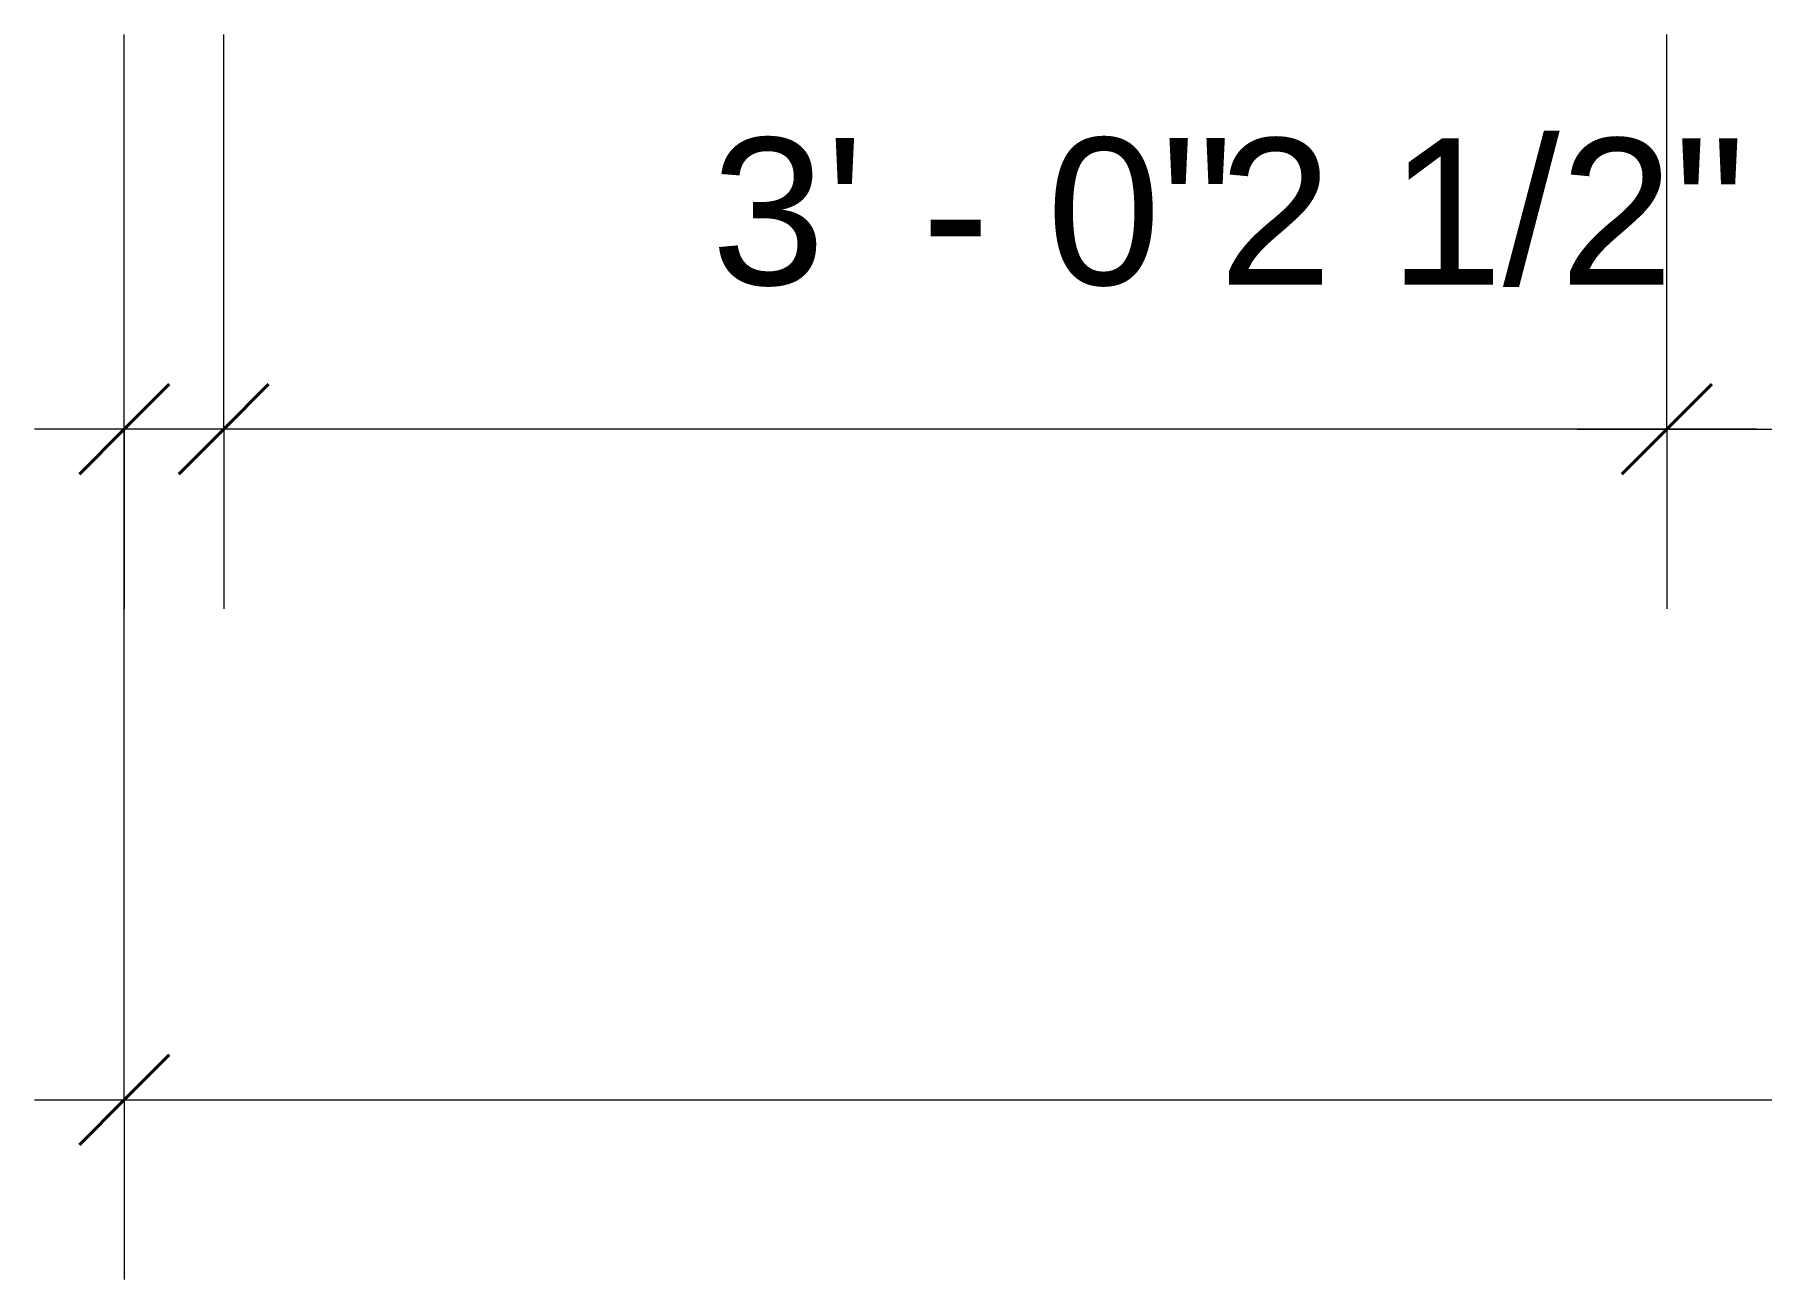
# Model space of a CAD drawing. Header units: inches. Extents: x -6061 to 13621, y -296 to 7483.
# Drawn here: x 12517.41 to 12560.54, y 636.5 to 667.57 of the extents above; entities that cross this region are included whole.
import ezdxf

# ---------------------------------------------------------------- set-up
doc = ezdxf.new("R2010")
doc.units = ezdxf.units.IN
doc.header["$MEASUREMENT"] = 0
doc.layers.get('0').update_dxf_attribs({"linetype": 'CONTINUOUS'})
doc.styles.add('Arial$001H0', font='arial.ttf')

msp = doc.modelspace()

# ---------------------------------------------------------------- linework, layer by layer
at = {"color": 7, "linetype": 'Continuous', "lineweight": 9, "true_color": 0x000007}
for p, q in [((12519.65709, 657.72134), (12519.65709, 667.57248)), ((12519.65709, 640.98243), (12519.65709, 667.57248)), ((12522.1399, 657.72134), (12522.1399, 667.57248)), ((12558.18062, 657.72134), (12558.18062, 667.57248)), ((12558.18062, 657.72134), (12558.18062, 667.57248)), ((12522.1399, 657.72134), (12517.41456, 657.72134)), ((12519.65709, 657.72134), (12519.65709, 653.23628)), ((12560.42316, 657.72134), (12522.1399, 657.72134)), ((12522.1399, 657.72134), (12522.1399, 653.23628)), ((12555.93809, 657.72134), (12592.77972, 657.72134)), ((12558.18062, 657.72134), (12558.18062, 653.23628)), ((12558.18062, 657.72134), (12558.18062, 653.23628)), ((12517.41456, 640.98243), (12629.70144, 640.98243)), ((12519.65709, 640.98243), (12519.65709, 636.49736))]:
    msp.add_line(p, q, dxfattribs=at)
at = {"color": 7, "linetype": 'Continuous', "lineweight": 40, "true_color": 0x000007}
for p, q in [((12519.65709, 657.72134), (12520.77836, 658.84261)), ((12522.1399, 657.72134), (12523.26117, 658.84261)), ((12558.18062, 657.72134), (12559.30189, 658.84261)), ((12558.18062, 657.72134), (12559.30189, 658.84261)), ((12519.65709, 657.72134), (12518.53583, 656.60008)), ((12522.1399, 657.72134), (12521.01863, 656.60008)), ((12558.18062, 657.72134), (12557.05936, 656.60008)), ((12558.18062, 657.72134), (12557.05936, 656.60008)), ((12519.65709, 640.98243), (12520.77836, 642.1037)), ((12519.65709, 640.98243), (12518.53583, 639.86116))]:
    msp.add_line(p, q, dxfattribs=at)

# ---------------------------------------------------------------- texts
at = {"color": 7, "true_color": 0x000007, "style": 'Arial$001H0'}
for s, height, p in [('3\' - 0"', 3.667117, (12534.31339, 661.32507)), ('2 1/2"', 3.657035, (12546.98457, 661.32507))]:
    msp.add_text(s, height=height, dxfattribs=at).set_placement(p)

doc.saveas('drawing.dxf')
